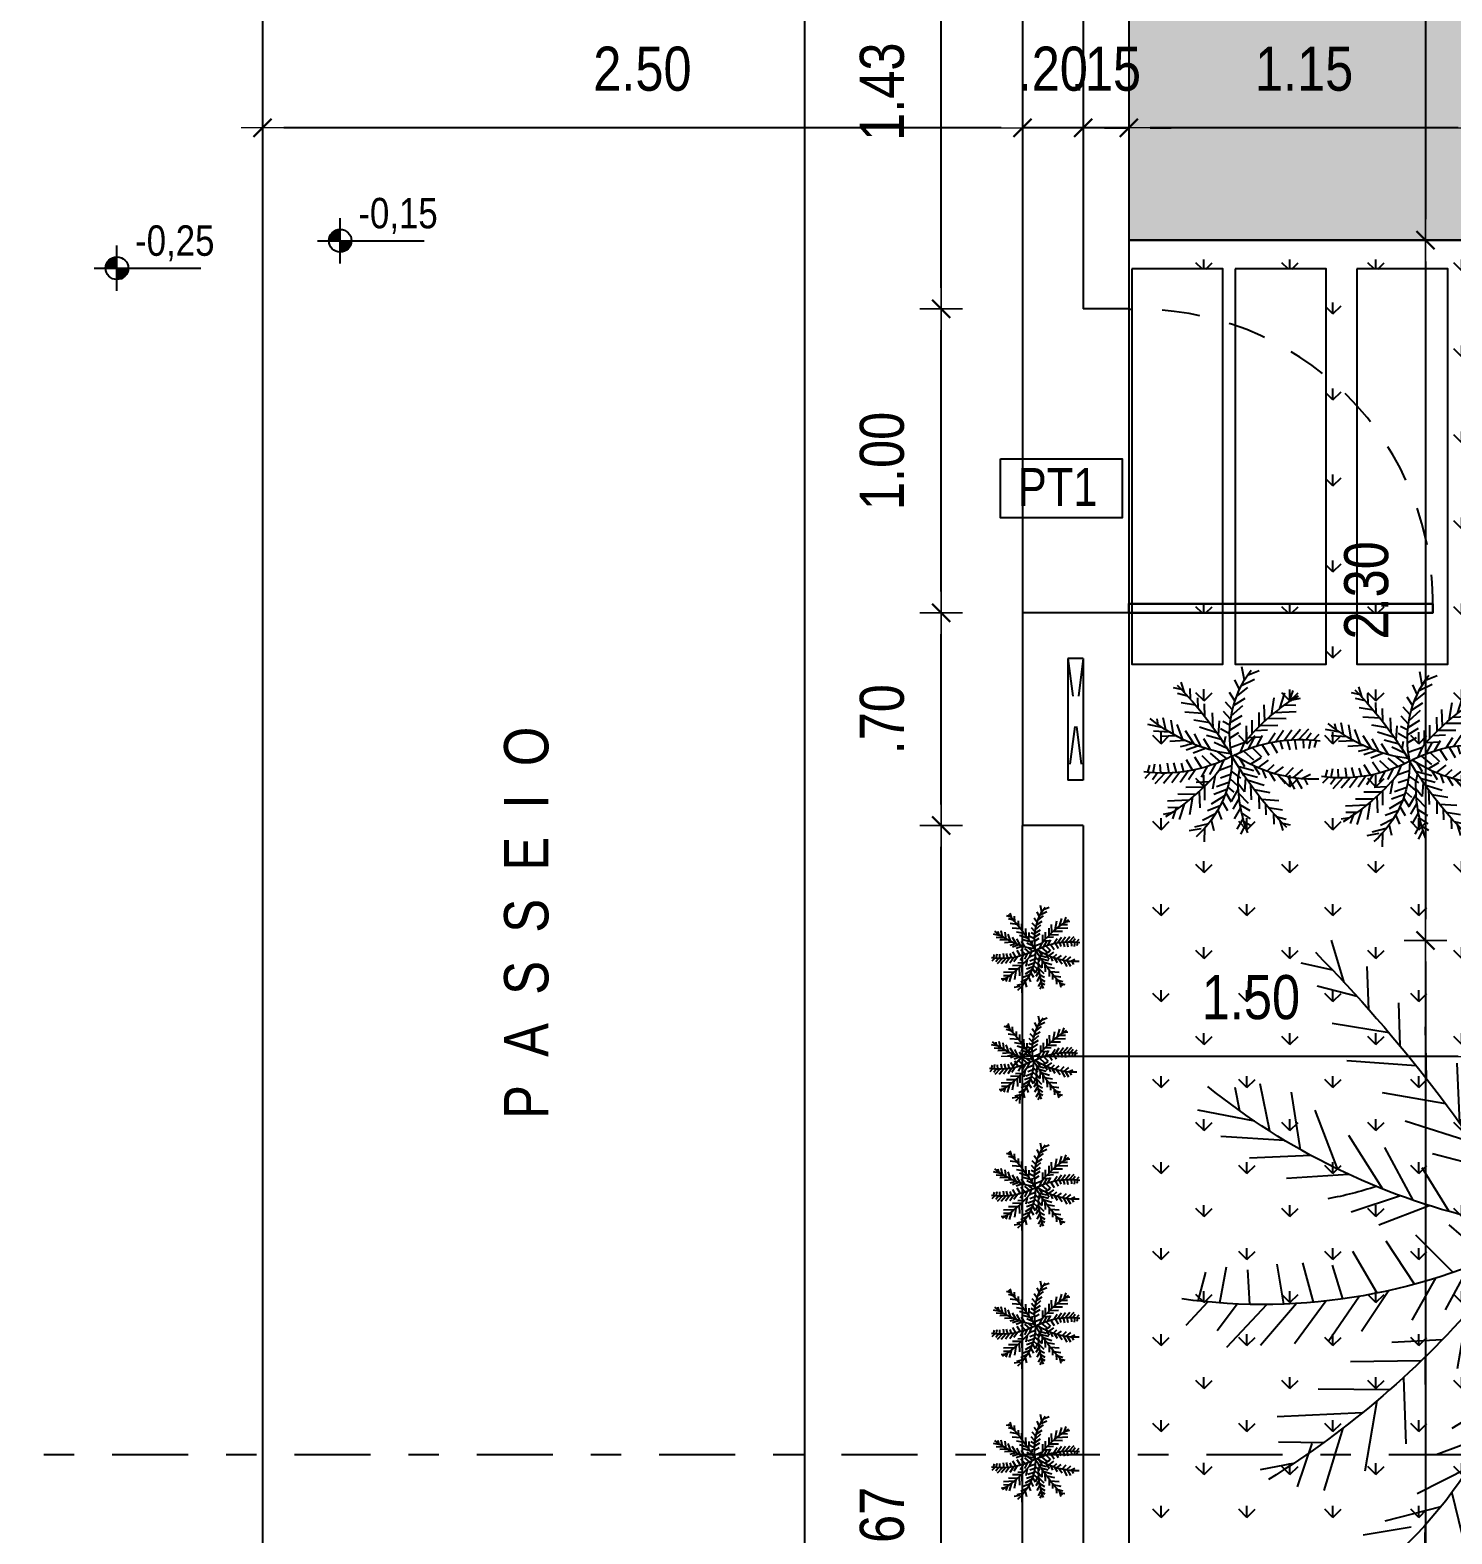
# Model space of a CAD drawing. Header units: millimetres. Extents: x 2718 to 3327, y 272 to 594.
# Drawn here: x 3056.765 to 3061.443, y 424.453 to 429.401 of the extents above; entities that cross this region are included whole.
import ezdxf
from ezdxf.enums import TextEntityAlignment as Align

# ---------------------------------------------------------------- set-up
doc = ezdxf.new("R2010")
doc.units = ezdxf.units.MM
doc.header["$MEASUREMENT"] = 0
doc.linetypes.add('DASHDOT2', pattern=[0.5, 0.25, -0.125, 0, -0.125])
doc.linetypes.add('HIDDEN2', pattern=[0.1875, 0.125, -0.0625])
doc.layers.get('0').update_dxf_attribs({"linetype": 'CONTINUOUS'})
doc.layers.get('DEFPOINTS').update_dxf_attribs({"linetype": 'CONTINUOUS'})
for name, color, linetype in [('COTA', 7, 'CONTINUOUS'), ('E-hatch', 8, 'CONTINUOUS'), ('E-txt-g', 3, 'CONTINUOUS'), ('LAYER1', 7, 'CONTINUOUS'), ('LAYER7', 4, 'CONTINUOUS'), ('VE', 118, 'CONTINUOUS'), ('VEGET', 76, 'CONTINUOUS')]:
    doc.layers.add(name, color=color, linetype=linetype)
for name, color, linetype, lineweight in [('E-Pen-C', 4, 'CONTINUOUS', 15), ('E-Pen-G', 3, 'CONTINUOUS', 30), ('E-Txt-W', 7, 'CONTINUOUS', 20)]:
    doc.layers.add(name, color=color, linetype=linetype, lineweight=lineweight)
doc.styles.add('F2', font='ARIALN.TTF')
doc.styles.add('REG60', font='romans.shx', dxfattribs={"width": 0.8, "height": 0.15})
doc.styles.add('REG80', font='romans.shx', dxfattribs={"width": 0.8, "height": 0.2})
doc.dimstyles.new('DIMENSION-1', dxfattribs={"dimtxt": 0.145, "dimasz": 0.07, "dimexe": 1, "dimexo": 0, "dimgap": 0.12, "dimtad": 1, "dimzin": 7, "dimdsep": 46, "dimtxsty": 'F2', "dimblk1": 'TRACO', "dimblk2": 'TRACO', "dimsah": 1, "dimcen": 1, "dimse1": 1, "dimse2": 1, "dimclrd": 4, "dimclre": 256, "dimclrt": 4, "dimadec": 8, "dimazin": 0, "dimtfac": 1, "dimtix": 1, "dimtmove": 2, "dimatfit": 3, "dimldrblk": 'TRACO', "dimfxl": 1, "dimtolj": 1, "dimtzin": 0, "dimarcsym": 0})

# ---------------------------------------------------------------- blocks, each defined once
blk = doc.blocks.new('TXT-AMB75')
at = {"layer": 'E-txt-g', "style": 'REG80', "width": 0.8, "flags": 8}
blk.add_attdef('TXT', text='', height=0.2, dxfattribs=at).set_placement((0.0055, 0.2964), align=Align.CENTER)
at = {"layer": 'E-Txt-W', "style": 'REG60', "width": 0.8, "flags": 8}
blk.add_attdef('TXT', text='', height=0.15, dxfattribs=at).set_placement((0.0055, 0.0271), align=Align.CENTER)
blk = doc.blocks.new('NV')
at = {"color": 4, "linetype": 'ByBlock', "ltscale": 0.5}
for p, q in [((-1.4143, -0.1421), (-1.4143, 0.1067)), ((-1.5387, -0.0177), (-0.9535, -0.0177))]:
    blk.add_line(p, q, dxfattribs=at)
at = {"color": 4, "ltscale": 2.5}
blk.add_circle((-1.4143, -0.0177), 0.0622, dxfattribs=at)
at = {"color": 4}
for points in [[(-1.4143, -0.0177), (-1.4583, 0.0263), (-1.4765, -0.0177), (-1.4717, 0.0061)], [(-1.4143, -0.0177), (-1.4143, 0.0445), (-1.4583, 0.0263), (-1.4381, 0.0398)], [(-1.4143, -0.0177), (-1.3521, -0.0177), (-1.3703, -0.0617), (-1.3568, -0.0415)], [(-1.4143, -0.0177), (-1.3703, -0.0617), (-1.4143, -0.0799), (-1.3905, -0.0752)]]:
    blk.add_solid(points, dxfattribs=at)
at = {"layer": 'E-Txt-W', "color": 4, "ltscale": 2.5, "style": 'F2'}
blk.add_attdef('COTAPISO', (-1.3058, 0.0735), '', height=0.15, dxfattribs=at)
blk = doc.blocks.new('TRACO')
at = {"layer": 'E-Pen-C'}
for p, q in [((0, 1), (0, -1)), ((-1, 0), (1, 0))]:
    blk.add_line(p, q, dxfattribs=at)
at = {"layer": 'E-Pen-G'}
blk.add_line((-0.424, -0.424), (0.424, 0.424), dxfattribs=at)
blk = doc.blocks.new('*D489')
at = {"layer": 'COTA', "color": 4, "linetype": 'Continuous', "lineweight": -2, "transparency": 16777216}
blk.add_line((3059.7627, 422.1789), (3059.7627, 426.713), dxfattribs=at)
at = {"layer": 'DEFPOINTS', "color": 0, "linetype": 'Continuous', "transparency": 16777216}
for p in [(3059.7627, 426.783), (3060.0299, 426.783, -0.8202), (3060.0299, 422.1089, -1.8296)]:
    blk.add_point(p, dxfattribs=at)
at = {"layer": 'COTA', "color": 4, "linetype": 'Continuous', "lineweight": -2, "transparency": 16777216, "xscale": 0.07, "yscale": 0.07, "zscale": 0.07}
for p, rotation in [((3059.7627, 426.783), 90), ((3059.7627, 422.1089), 270)]:
    blk.add_blockref('TRACO', p, dxfattribs=dict(at, rotation=rotation))
at = {"layer": 'COTA', "color": 4, "linetype": 'Continuous', "transparency": 16777216, "insert": (3059.5686, 424.4459), "char_height": 0.145, "attachment_point": 5, "rotation": 90, "style": 'F2'}
blk.add_mtext('\\A1;4.67', dxfattribs=at)
blk = doc.blocks.new('*D490')
at = {"layer": 'COTA', "color": 4, "linetype": 'Continuous', "lineweight": -2, "transparency": 16777216}
blk.add_line((3059.7627, 426.853), (3059.7627, 427.413), dxfattribs=at)
at = {"layer": 'DEFPOINTS', "color": 0, "linetype": 'Continuous', "transparency": 16777216}
for p in [(3059.7627, 427.483), (3060.0299, 427.483, -1.306), (3060.0299, 426.783, -0.8202)]:
    blk.add_point(p, dxfattribs=at)
at = {"layer": 'COTA', "color": 4, "linetype": 'Continuous', "lineweight": -2, "transparency": 16777216, "xscale": 0.07, "yscale": 0.07, "zscale": 0.07}
for p, rotation in [((3059.7627, 427.483), 90), ((3059.7627, 426.783), 270)]:
    blk.add_blockref('TRACO', p, dxfattribs=dict(at, rotation=rotation))
at = {"layer": 'COTA', "color": 4, "linetype": 'Continuous', "transparency": 16777216, "insert": (3059.5686, 427.133), "char_height": 0.145, "attachment_point": 5, "rotation": 90, "style": 'F2'}
blk.add_mtext('\\A1;.70', dxfattribs=at)
blk = doc.blocks.new('*D491')
at = {"layer": 'COTA', "color": 4, "linetype": 'Continuous', "lineweight": -2, "transparency": 16777216}
blk.add_line((3059.7627, 427.553), (3059.7627, 428.413), dxfattribs=at)
at = {"layer": 'DEFPOINTS', "color": 0, "linetype": 'Continuous', "transparency": 16777216}
for p in [(3059.7627, 428.483), (3060.2299, 428.483, -1.3439), (3060.0299, 427.483, -1.306)]:
    blk.add_point(p, dxfattribs=at)
at = {"layer": 'COTA', "color": 4, "linetype": 'Continuous', "lineweight": -2, "transparency": 16777216, "xscale": 0.07, "yscale": 0.07, "zscale": 0.07}
for p, rotation in [((3059.7627, 428.483), 90), ((3059.7627, 427.483), 270)]:
    blk.add_blockref('TRACO', p, dxfattribs=dict(at, rotation=rotation))
at = {"layer": 'COTA', "color": 4, "linetype": 'Continuous', "transparency": 16777216, "insert": (3059.5686, 427.983), "char_height": 0.145, "attachment_point": 5, "rotation": 90, "style": 'F2'}
blk.add_mtext('\\A1;1.00', dxfattribs=at)
blk = doc.blocks.new('*D492')
at = {"layer": 'COTA', "color": 4, "linetype": 'Continuous', "lineweight": -2, "transparency": 16777216}
blk.add_line((3059.7627, 428.553), (3059.7627, 429.843), dxfattribs=at)
at = {"layer": 'DEFPOINTS', "color": 0, "linetype": 'Continuous', "transparency": 16777216}
for p in [(3059.7627, 429.913), (3060.2299, 429.913, -1.3439), (3060.2299, 428.483, -1.3439)]:
    blk.add_point(p, dxfattribs=at)
at = {"layer": 'COTA', "color": 4, "linetype": 'Continuous', "lineweight": -2, "transparency": 16777216, "xscale": 0.07, "yscale": 0.07, "zscale": 0.07}
for p, rotation in [((3059.7627, 429.913), 90), ((3059.7627, 428.483), 270)]:
    blk.add_blockref('TRACO', p, dxfattribs=dict(at, rotation=rotation))
at = {"layer": 'COTA', "color": 4, "linetype": 'Continuous', "transparency": 16777216, "insert": (3059.5686, 429.198), "char_height": 0.145, "attachment_point": 5, "rotation": 90, "style": 'F2'}
blk.add_mtext('\\A1;1.43', dxfattribs=at)
blk = doc.blocks.new('*D499')
at = {"layer": 'COTA', "color": 4, "linetype": 'Continuous', "lineweight": -2, "transparency": 16777216}
blk.add_line((3059.3134, 442.8889), (3059.3134, 422.0289), dxfattribs=at)
at = {"layer": 'DEFPOINTS', "color": 0, "linetype": 'Continuous', "transparency": 16777216}
for p in [(3060.0299, 442.9589, -1.8296), (3059.3134, 421.9589), (3060.0299, 421.9589, -1.8296)]:
    blk.add_point(p, dxfattribs=at)
at = {"layer": 'COTA', "color": 4, "linetype": 'Continuous', "lineweight": -2, "transparency": 16777216, "xscale": 0.07, "yscale": 0.07, "zscale": 0.07}
for p, rotation in [((3059.3134, 442.9589), 90), ((3059.3134, 421.9589), 270)]:
    blk.add_blockref('TRACO', p, dxfattribs=dict(at, rotation=rotation))
at = {"layer": 'COTA', "color": 4, "linetype": 'Continuous', "transparency": 16777216, "insert": (3059.1194, 432.4589), "char_height": 0.145, "attachment_point": 5, "rotation": 90, "style": 'F2'}
blk.add_mtext('\\A1;21.00', dxfattribs=at)
blk = doc.blocks.new('*D513')
at = {"layer": 'COTA', "color": 4, "linetype": 'Continuous', "lineweight": -2, "transparency": 16777216}
blk.add_line((3061.4639, 426.0237), (3060.0999, 426.0237), dxfattribs=at)
at = {"layer": 'DEFPOINTS', "color": 0, "linetype": 'Continuous', "transparency": 16777216}
for p in [(3060.0299, 426.3768, -1.3515), (3061.5339, 426.4055), (3060.0299, 426.0237)]:
    blk.add_point(p, dxfattribs=at)
at = {"layer": 'COTA', "color": 4, "linetype": 'Continuous', "lineweight": -2, "transparency": 16777216, "xscale": 0.07, "yscale": 0.07, "zscale": 0.07, "rotation": 180}
blk.add_blockref('TRACO', (3060.0299, 426.0237), dxfattribs=at)
at = {"layer": 'COTA', "color": 4, "linetype": 'Continuous', "lineweight": -2, "transparency": 16777216, "xscale": 0.07, "yscale": 0.07, "zscale": 0.07}
blk.add_blockref('TRACO', (3061.5339, 426.0237), dxfattribs=at)
at = {"layer": 'COTA', "color": 4, "linetype": 'Continuous', "transparency": 16777216, "insert": (3060.7819, 426.2177), "char_height": 0.145, "attachment_point": 5, "style": 'F2'}
blk.add_mtext('\\A1;1.50', dxfattribs=at)
blk = doc.blocks.new('*D514')
at = {"layer": 'COTA', "color": 4, "linetype": 'Continuous', "lineweight": -2, "transparency": 16777216}
blk.add_line((3061.356, 434.3889), (3061.356, 428.7789), dxfattribs=at)
at = {"layer": 'DEFPOINTS', "color": 0, "linetype": 'Continuous', "transparency": 16777216}
for p in [(3061.5298, 434.4589, -1.8296), (3061.356, 428.7089), (3061.5339, 428.7089)]:
    blk.add_point(p, dxfattribs=at)
at = {"layer": 'COTA', "color": 4, "linetype": 'Continuous', "lineweight": -2, "transparency": 16777216, "xscale": 0.07, "yscale": 0.07, "zscale": 0.07}
for p, rotation in [((3061.356, 434.4589), 90), ((3061.356, 428.7089), 270)]:
    blk.add_blockref('TRACO', p, dxfattribs=dict(at, rotation=rotation))
at = {"layer": 'COTA', "color": 4, "linetype": 'Continuous', "transparency": 16777216, "insert": (3061.1623, 431.5839), "char_height": 0.145, "attachment_point": 5, "rotation": 90, "style": 'F2'}
blk.add_mtext('\\A1;5.75', dxfattribs=at)
blk = doc.blocks.new('*D515')
at = {"layer": 'COTA', "color": 4, "linetype": 'Continuous', "lineweight": -2, "transparency": 16777216}
blk.add_line((3061.356, 428.6389), (3061.356, 426.4755), dxfattribs=at)
at = {"layer": 'DEFPOINTS', "color": 0, "linetype": 'Continuous', "transparency": 16777216}
for p in [(3061.5339, 428.7089), (3061.356, 426.4055), (3061.5339, 426.4055)]:
    blk.add_point(p, dxfattribs=at)
at = {"layer": 'COTA', "color": 4, "linetype": 'Continuous', "lineweight": -2, "transparency": 16777216, "xscale": 0.07, "yscale": 0.07, "zscale": 0.07}
for p, rotation in [((3061.356, 428.7089), 90), ((3061.356, 426.4055), 270)]:
    blk.add_blockref('TRACO', p, dxfattribs=dict(at, rotation=rotation))
at = {"layer": 'COTA', "color": 4, "linetype": 'Continuous', "transparency": 16777216, "insert": (3061.162, 427.5572), "char_height": 0.145, "attachment_point": 5, "rotation": 90, "style": 'F2'}
blk.add_mtext('\\A1;2.30', dxfattribs=at)
blk = doc.blocks.new('*D516')
at = {"layer": 'COTA', "color": 4, "linetype": 'Continuous', "lineweight": -2, "transparency": 16777216}
blk.add_line((3061.356, 426.3355), (3061.356, 422.0289), dxfattribs=at)
at = {"layer": 'DEFPOINTS', "color": 0, "linetype": 'Continuous', "transparency": 16777216}
for p in [(3061.5339, 426.4055), (3061.356, 421.9589), (3061.5339, 421.9589, -1.8296)]:
    blk.add_point(p, dxfattribs=at)
at = {"layer": 'COTA', "color": 4, "linetype": 'Continuous', "lineweight": -2, "transparency": 16777216, "xscale": 0.07, "yscale": 0.07, "zscale": 0.07}
for p, rotation in [((3061.356, 426.4055), 90), ((3061.356, 421.9589), 270)]:
    blk.add_blockref('TRACO', p, dxfattribs=dict(at, rotation=rotation))
at = {"layer": 'COTA', "color": 4, "linetype": 'Continuous', "transparency": 16777216, "insert": (3061.1623, 424.1822), "char_height": 0.145, "attachment_point": 5, "rotation": 90, "style": 'F2'}
blk.add_mtext('\\A1;4.45', dxfattribs=at)
blk = doc.blocks.new('FLOR2')
at = {"layer": 'VE', "color": 8}
for p, q in [((-80.3, 253.3), (-101.6, 282.1)), ((-82.6, 266.8), (-71.8, 290.5)), ((53.2, 243.8), (73.7, 286)), ((-77.5, 238.1), (-64.7, 269)), ((53.7, 258.4), (40.8, 273)), ((52.3, 229.2), (26.3, 258.5)), ((51.1, 215.2), (79.6, 258.5)), ((-74.7, 224.4), (-101.7, 246.3)), ((-69.4, 199.7), (-47.7, 241.3)), ((49.4, 200.4), (16.6, 234.2)), ((48.1, 190.9), (79.6, 229.4)), ((-66.3, 186.3), (-93.5, 208.1)), ((-61.3, 166.2), (-30.7, 213.6)), ((43.9, 166.6), (16.6, 210)), ((42.1, 157.4), (74.8, 195.4)), ((197.1, 193.1), (174.8, 202.3)), ((187.8, 178.2), (161.1, 191.4)), ((193, 186.4), (218.9, 189.4)), ((-57.8, 153.1), (-91, 179.1)), ((-50.9, 128.4), (-27.3, 174.9)), ((34.9, 127.8), (16.6, 176)), ((174.2, 158.1), (152.7, 176.1)), ((157.5, 136.3), (134.7, 159.9)), ((179.9, 166.3), (207.2, 166.2)), ((-228.8, 121.8), (-258.8, 154)), ((-195.2, 116.4), (-211.3, 146.7)), ((-39.3, 91.1), (-19.9, 146.4)), ((27.5, 102.9), (6.9, 146.9)), ((166, 147.1), (213.3, 152.2)), ((-157.4, 106.1), (-168.5, 136.9)), ((-45.4, 110.2), (-82.7, 140.9)), ((30.7, 113.1), (65.1, 137.2)), ((141.8, 117.9), (121.5, 144.1)), ((-248.3, 123.4), (-282.9, 101.8)), ((-128.8, 95.1), (-135.3, 128.2)), ((125.4, 100.5), (108.7, 123.5)), ((150.9, 128.4), (195.6, 131.1)), ((-209.5, 119.1), (-251.1, 97.5)), ((-171.1, 110.4), (-216.8, 98.5)), ((-101.1, 81.5), (-107.5, 115.3)), ((-30.9, 66.6), (-12.1, 113)), ((17.2, 73.9), (2, 112.9)), ((23.1, 89.8), (60.2, 112.9)), ((105, 81.1), (89.8, 117)), ((134.9, 110.4), (178, 110.1)), ((-143, 100.9), (-184.2, 85)), ((-84.2, 71.5), (-80.2, 97.5)), ((-36.3, 82.2), (-75, 107.5)), ((81.1, 61.1), (66.9, 100.4)), ((-110.7, 86.6), (-160.6, 77.4)), ((-61, 55.7), (-56.7, 89.9)), ((115.6, 91), (160.4, 89.1)), ((189.8, 32.5), (233.7, 85.8)), ((-91.7, 76.1), (-133.4, 59.7)), ((-18.6, 33.4), (-9.2, 79.1)), ((54.7, 41.9), (48.8, 84.2)), ((97.7, 74.8), (137.5, 72.5)), ((-71.4, 63.1), (-110.4, 47.3)), ((-25, 50.2), (-47.6, 61.3)), ((28.8, 25.6), (25.9, 67.6)), ((127.7, 19.7), (162.5, 64.9)), ((161.6, 26), (195.9, 72.7)), ((228.3, 43.3), (249.4, 72.6)), ((256.3, 52.6), (276.4, 71.1)), ((-11.4, 15.4), (7.9, 51.4)), ((7.7, 13.9), (7.9, 51.4)), ((67, 50.6), (105.8, 45.4)), ((234.1, 50.4), (269.5, 38.8)), ((-50.4, 47.4), (-82.6, 34.3)), ((103.6, 16.2), (129.9, 47.5)), ((209.1, 37.6), (258.9, 19.8)), ((-104.1, -2.9), (-140.4, 24.4)), ((-79, 0.2), (-115.2, 27.6)), ((-27.9, 27.5), (-69, 0.4)), ((43.6, 34.6), (82.9, 28.8)), ((175.1, 28.9), (226.4, 2.4)), ((-162.2, -10.6), (-203.9, 23.1)), ((-138.3, -6.5), (-174.5, 20.9)), ((19.5, 20.2), (55.1, 11.7)), ((74.5, 13.1), (115.2, -7.4)), ((122.9, 19), (159.1, -8.4)), ((146.8, 23), (188.6, -10.7)), ((-190.4, -16.5), (-241.7, 10.1)), ((-34.8, -7.8), (-70.5, 0.7)), ((17.8, -11.5), (53.6, 12.1)), ((-224.4, -25.1), (-274.3, -7.4)), ((-143.1, -7.2), (-177.8, -52.5)), ((-119, -3.8), (-145.3, -35)), ((-90.2, -2.9), (-116.5, -34.1)), ((42.4, -25.6), (71.3, -6.3)), ((-260.6, -36.3), (-297.5, -24.2)), ((-205.1, -20), (-249, -73.3)), ((-176.9, -13.5), (-211.2, -60.3)), ((-59, -22.2), (-98.2, -16.3)), ((-43.8, -14.7), (-40.9, -56.7)), ((-17.4, -15.4), (-5.3, -45.9)), ((32.9, -20.5), (32.1, -58.5)), ((66.1, -36.8), (101.2, -13.5)), ((88.6, -45.5), (126.2, -21)), ((-243.7, -30.8), (-264.8, -60.1)), ((-82.4, -38.1), (-121.1, -32.9)), ((-70, -29.4), (-64.1, -71.7)), ((5.3, -32.4), (-13.4, -78.7)), ((54.4, -31.5), (57.1, -66)), ((109.3, -51.9), (156.4, -33)), ((143.9, -59.5), (181, -35.7)), ((212.6, -64.1), (249.1, -34.6)), ((240.1, -54.5), (268.6, -27.6)), ((-271.7, -40.1), (-291.8, -58.6)), ((-96.4, -48.6), (-82.2, -87.9)), ((9.6, -37.7), (32.3, -48.8)), ((80.3, -42.5), (81.7, -68.7)), ((173.3, -63.2), (215.7, -42.4)), ((-113, -62.3), (-152.8, -60)), ((-23.5, -56.8), (-61.5, -71.9)), ((15.6, -54.2), (-3.2, -100.5)), ((98.9, -48.8), (111.9, -80.7)), ((128.7, -56.7), (141.8, -87.8)), ((-120.3, -68.7), (-105.1, -104.5)), ((-25.5, -69.9), (-13.5, -100.4)), ((21, -69.7), (59.6, -95)), ((50.8, -62.6), (58.9, -94.5)), ((159, -61.7), (176, -89.7)), ((198, -64.3), (219.9, -90.7)), ((232.1, -62.8), (267.9, -88.5)), ((-131, -78.5), (-175.7, -76.6)), ((-28.9, -84.6), (-68.3, -95.7)), ((23.9, -78.7), (4.6, -133.9)), ((64.2, -73.5), (111.4, -79.4)), ((74.6, -82.5), (81.9, -127.1)), ((-140.7, -88), (-124, -111.1)), ((87.1, -94.1), (128.1, -98.7)), ((-150.3, -97.9), (-193.3, -97.6)), ((-157.1, -105.4), (-136.8, -131.7)), ((-31.5, -100), (-16.7, -124.3)), ((30, -97.7), (67.4, -128.4)), ((101.9, -109), (98.1, -145.2)), ((-166.3, -115.9), (-211, -118.7)), ((-37.2, -114.1), (-68.5, -119.5)), ((35.5, -115.9), (12, -162.5)), ((108.6, -116.2), (149.5, -121.2)), ((-172.9, -123.8), (-150, -147.4)), ((-39.9, -122.1), (-27.9, -152.6)), ((120.9, -130.2), (119.1, -162.8)), ((-181.4, -134.6), (-228.6, -139.7)), ((-189.5, -145.7), (-168.1, -163.6)), ((-45.5, -137.8), (-81, -147.5)), ((42.5, -140.6), (75.6, -166.6)), ((131.2, -142.8), (171.4, -148.5)), ((-195.2, -153.8), (-222.5, -153.8)), ((-50.1, -149.5), (-40.8, -185.5)), ((45.9, -153.7), (15.3, -201.1)), ((137.7, -151.4), (134.9, -176.1)), ((-203.2, -165.8), (-176.5, -178.9)), ((145.5, -162.1), (177.9, -167.4)), ((-208.4, -174), (-234.3, -177)), ((-212.4, -180.7), (-190.1, -189.9)), ((-59.4, -170.6), (-98.3, -175.1)), ((-63.4, -178.9), (-44, -219.3)), ((50.9, -173.8), (78.2, -195.6)), ((-71.3, -194.2), (-110.7, -203.1)), ((54.1, -187.2), (32.4, -228.8)), ((-75.6, -202), (-60.4, -237.2)), ((-84.5, -217), (-113.5, -232.1)), ((59.4, -211.9), (86.4, -233.9)), ((-90.3, -226.2), (-80.6, -245)), ((62.1, -225.6), (49.4, -256.6)), ((64.9, -240.8), (86.2, -269.6)), ((67.3, -254.3), (56.5, -278))]:
    blk.add_line(p, q, dxfattribs=at)
for centre, radius, start, end in [((1087.9, 462.4), 1186.7, 188.516, 202.6061), ((-486.5, 269.5), 540.3, 336.1944, 2.2987), ((-211.8, 435.3), 475.2, 295.4351, 330.987), ((-111.8, 349.6), 262, 304.4561, 313.2891), ((-266.2, -219.1), 342.9, 41.079, 90.2435), ((11.4, 742.8), 732.4, 273.4205, 291.3892), ((-26.8, -730.3), 732.4, 93.4205, 111.3892), ((196.4, -422.9), 475.2, 115.4351, 150.987), ((-481.7, 27.7), 466.5, 321.3423, 356.988), ((200.6, 278.7), 342.9, 232.5988, 281.7634), ((-1103.2, -449.9), 1186.7, 8.516, 22.6061), ((-241, -435.3), 473.3, 32.1218, 54.7349)]:
    blk.add_arc(centre, radius, start, end, dxfattribs=at)
blk = doc.blocks.new('*D577')
at = {"layer": 'COTA', "color": 4, "linetype": 'Continuous', "lineweight": -2, "transparency": 16777216}
blk.add_line((3061.4637, 429.0786), (3060.4499, 429.0786), dxfattribs=at)
at = {"layer": 'DEFPOINTS', "color": 0, "linetype": 'Continuous', "transparency": 16777216}
for p in [(3060.3799, 429.0786), (3061.5337, 429.0082), (3060.3799, 428.9759)]:
    blk.add_point(p, dxfattribs=at)
at = {"layer": 'COTA', "color": 4, "linetype": 'Continuous', "lineweight": -2, "transparency": 16777216, "xscale": 0.07, "yscale": 0.07, "zscale": 0.07, "rotation": 180}
blk.add_blockref('TRACO', (3060.3799, 429.0786), dxfattribs=at)
at = {"layer": 'COTA', "color": 4, "linetype": 'Continuous', "lineweight": -2, "transparency": 16777216, "xscale": 0.07, "yscale": 0.07, "zscale": 0.07}
blk.add_blockref('TRACO', (3061.5337, 429.0786), dxfattribs=at)
at = {"layer": 'COTA', "color": 4, "linetype": 'Continuous', "transparency": 16777216, "insert": (3060.9568, 429.2726), "char_height": 0.145, "attachment_point": 5, "style": 'F2'}
blk.add_mtext('\\A1;1.15', dxfattribs=at)
blk = doc.blocks.new('*D578')
at = {"layer": 'COTA', "color": 4, "linetype": 'Continuous', "lineweight": -2, "transparency": 16777216}
for p, q in [((3060.1599, 429.0786), (3060.0899, 429.0786)), ((3060.3799, 429.0786), (3060.2299, 429.0786)), ((3060.4499, 429.0786), (3060.5199, 429.0786))]:
    blk.add_line(p, q, dxfattribs=at)
at = {"layer": 'DEFPOINTS', "color": 0, "linetype": 'Continuous', "transparency": 16777216}
for p in [(3060.2299, 429.0786), (3060.3799, 428.9759), (3060.2299, 428.9302)]:
    blk.add_point(p, dxfattribs=at)
at = {"layer": 'COTA', "color": 4, "linetype": 'Continuous', "lineweight": -2, "transparency": 16777216, "xscale": 0.07, "yscale": 0.07, "zscale": 0.07}
blk.add_blockref('TRACO', (3060.2299, 429.0786), dxfattribs=at)
at = {"layer": 'COTA', "color": 4, "linetype": 'Continuous', "lineweight": -2, "transparency": 16777216, "xscale": 0.07, "yscale": 0.07, "zscale": 0.07, "rotation": 180}
blk.add_blockref('TRACO', (3060.3799, 429.0786), dxfattribs=at)
at = {"layer": 'COTA', "color": 4, "linetype": 'Continuous', "transparency": 16777216, "insert": (3060.3049, 429.2726), "char_height": 0.145, "attachment_point": 5, "style": 'F2'}
blk.add_mtext('\\A1;.15', dxfattribs=at)
blk = doc.blocks.new('*D579')
at = {"layer": 'COTA', "color": 4, "linetype": 'Continuous', "lineweight": -2, "transparency": 16777216}
for p, q in [((3059.9599, 429.0786), (3059.8899, 429.0786)), ((3060.2299, 429.0786), (3060.0299, 429.0786)), ((3060.2999, 429.0786), (3060.3699, 429.0786))]:
    blk.add_line(p, q, dxfattribs=at)
at = {"layer": 'DEFPOINTS', "color": 0, "linetype": 'Continuous', "transparency": 16777216}
for p in [(3060.0299, 429.0786), (3060.0299, 428.9017, 0.4229), (3060.2299, 428.9302)]:
    blk.add_point(p, dxfattribs=at)
at = {"layer": 'COTA', "color": 4, "linetype": 'Continuous', "lineweight": -2, "transparency": 16777216, "xscale": 0.07, "yscale": 0.07, "zscale": 0.07}
blk.add_blockref('TRACO', (3060.0299, 429.0786), dxfattribs=at)
at = {"layer": 'COTA', "color": 4, "linetype": 'Continuous', "lineweight": -2, "transparency": 16777216, "xscale": 0.07, "yscale": 0.07, "zscale": 0.07, "rotation": 180}
blk.add_blockref('TRACO', (3060.2299, 429.0786), dxfattribs=at)
at = {"layer": 'COTA', "color": 4, "linetype": 'Continuous', "transparency": 16777216, "insert": (3060.1299, 429.2726), "char_height": 0.145, "attachment_point": 5, "style": 'F2'}
blk.add_mtext('\\A1;.20', dxfattribs=at)
blk = doc.blocks.new('*D580')
at = {"layer": 'COTA', "color": 4, "linetype": 'Continuous', "lineweight": -2, "transparency": 16777216}
blk.add_line((3059.9599, 429.0786), (3057.5999, 429.0786), dxfattribs=at)
at = {"layer": 'DEFPOINTS', "color": 0, "linetype": 'Continuous', "transparency": 16777216}
for p in [(3057.5299, 429.0786), (3057.5299, 428.9855), (3060.0299, 428.9017, 0.4229)]:
    blk.add_point(p, dxfattribs=at)
at = {"layer": 'COTA', "color": 4, "linetype": 'Continuous', "lineweight": -2, "transparency": 16777216, "xscale": 0.07, "yscale": 0.07, "zscale": 0.07, "rotation": 180}
blk.add_blockref('TRACO', (3057.5299, 429.0786), dxfattribs=at)
at = {"layer": 'COTA', "color": 4, "linetype": 'Continuous', "lineweight": -2, "transparency": 16777216, "xscale": 0.07, "yscale": 0.07, "zscale": 0.07}
blk.add_blockref('TRACO', (3060.0299, 429.0786), dxfattribs=at)
at = {"layer": 'COTA', "color": 4, "linetype": 'Continuous', "transparency": 16777216, "insert": (3058.7799, 429.2726), "char_height": 0.145, "attachment_point": 5, "style": 'F2'}
blk.add_mtext('\\A1;2.50', dxfattribs=at)

msp = doc.modelspace()

# ---------------------------------------------------------------- hatches: boundary and pattern name
at = {"layer": 'COTA', "linetype": 'Continuous'}
h = msp.add_hatch(dxfattribs=at)
h.set_pattern_fill('PATIO3', color=8, scale=0.6, style=0, pattern_type=2)
h.set_pattern_definition([(243.4349, (1504.40528, 395.1255), (0.600000786, 0.599999495), [0.201246, -1.1403948]), (153.4349, (1504.52528, 395.0655), (0.599999495, -0.600000786), [0.1341642, -1.2074766]), (153.4349, (1504.67528, 395.0655), (0.599999495, -0.600000786), [0.1341642, -1.2074766]), (243.4349, (1504.55528, 395.1255), (0.600000786, 0.599999495), [0.0670818, -1.274559]), (153.4349, (1504.82528, 395.0655), (0.599999495, -0.600000786), [0.1341642, -1.2074766]), (243.4349, (1504.70528, 395.1255), (0.600000786, 0.599999495), [0.1341642, -1.2074766]), (158.1986, (1504.88528, 395.1135), (-1.800000164, 0.599999946), [0.0323112, -3.1987878]), (243.4349, (1504.85528, 395.1255), (0.600000786, 0.599999495), [0.0670818, -1.274559]), (154.9831, (1504.885276, 394.963495), (-7.7999997481, 3.60000110015), [0.0993174, -9.8324496]), (63.4349, (1504.70528, 394.8255), (-0.600000786, -0.599999495), [0.201246, -1.1403948]), (153.4349, (1504.76528, 394.9455), (0.599999495, -0.600000786), [0.1341642, -1.2074766]), (63.4349, (1504.55528, 394.8255), (-0.600000786, -0.599999495), [0.0670818, -1.274559]), (153.4349, (1504.61528, 394.9455), (0.599999495, -0.600000786), [0.1341642, -1.2074766]), (153.4349, (1504.46528, 394.9455), (0.599999495, -0.600000786), [0.1341642, -1.2074766]), (63.4349, (1504.40528, 394.8255), (-0.600000786, -0.599999495), [0.201246, -1.1403948]), (63.4349, (1504.79528, 394.7055), (-0.600000786, -0.599999495), [0.201246, -1.1403948]), (153.4349, (1504.85528, 394.8255), (0.599999495, -0.600000786), [0.1341642, -1.2074766]), (153.4349, (1504.70528, 394.8255), (0.599999495, -0.600000786), [0.1341642, -1.2074766]), (63.4349, (1504.49528, 394.7055), (-0.600000786, -0.599999495), [0.1341642, -1.2074766]), (153.4349, (1504.55528, 394.8255), (0.599999495, -0.600000786), [0.1341642, -1.2074766]), (153.4349, (1504.40528, 394.8255), (0.599999495, -0.600000786), [0.1341642, -1.2074766]), (63.4349, (1504.28528, 394.5855), (-0.600000786, -0.599999495), [0.201246, -1.1403948]), (153.4349, (1504.88528, 394.7355), (0.599999495, -0.600000786), [0.0670818, -1.274559]), (153.4349, (1504.79528, 394.7055), (0.599999495, -0.600000786), [0.1341642, -1.2074766]), (153.4349, (1504.64528, 394.7055), (0.599999495, -0.600000786), [0.1341642, -1.2074766]), (153.4349, (1504.49528, 394.7055), (0.599999495, -0.600000786), [0.1341642, -1.2074766]), (153.4349, (1504.34528, 394.7055), (0.599999495, -0.600000786), [0.0670818, -1.274559]), (153.4349, (1504.88528, 394.5855), (0.599999495, -0.600000786), [0.1341642, -1.2074766]), (63.4349, (1504.70528, 394.5255), (-0.600000786, -0.599999495), [0.1341642, -1.2074766]), (153.4349, (1504.73528, 394.5855), (0.599999495, -0.600000786), [0.1341642, -1.2074766]), (243.4349, (1504.46528, 394.6455), (0.600000786, 0.599999495), [0.1341642, -1.2074766]), (153.4349, (1504.58528, 394.5855), (0.599999495, -0.600000786), [0.1341642, -1.2074766]), (153.4349, (1504.43528, 394.5855), (0.599999495, -0.600000786), [0.1341642, -1.2074766]), (154.9831, (1504.375276, 395.065495), (-7.7999997481, 3.60000110015), [0.0993174, -9.8324496]), (158.1986, (1504.31528, 394.9455), (-1.800000164, 0.599999946), [0.0323112, -3.1987878]), (243.4349, (1504.67528, 394.7655), (0.600000786, 0.599999495), [0.201246, -1.1403948]), (63.4349, (1504.61528, 394.9455), (-0.600000786, -0.599999495), [0.0670818, -1.274559])])
h.paths.add_polyline_path([(3060.3799, 428.7089), (3061.5339, 428.7078), (3061.5299, 428.7089), (3061.5298, 434.4582), (3075.7299, 434.4582), (3075.7299, 435.6089), (3075.7299, 439.3089), (3072.0942, 439.3089), (3072.0576, 438.9089), (3071.9542, 438.5457), (3071.7507, 438.2372), (3071.4173, 437.9047), (3071.0602, 437.6986), (3070.6879, 437.5886), (3070.4601, 437.5666), (3060.3799, 437.5666)])
h.paths.add_polyline_path([(3069.444, 435.4723), (3069.9233, 435.1964), (3072.3012, 435.2501), (3073.5022, 435.278), (3073.8584, 435.3811), (3073.9805, 436.0698), (3073.9689, 436.5428), (3073.8659, 436.8669), (3073.7508, 437.0402), (3072.9635, 437.1232), (3070.6913, 437.1523), (3070.0311, 437.1169), (3069.4121, 436.9755), (3069.368, 436.6376), (3069.3687, 435.6459), (3069.4167, 435.4781)], flags=16)
h.paths.add_polyline_path([(3067.0837, 435.7925), (3067.0837, 435.8298), (3067.0694, 435.827), (3067.0573, 435.8189)], flags=24)
h.paths.add_polyline_path([(3067.0837, 435.7925), (3067.0573, 435.8189), (3067.0492, 435.8068), (3067.0464, 435.7925)], flags=24)
h.paths.add_polyline_path([(3067.0837, 435.7925), (3067.121, 435.7925), (3067.1182, 435.7782), (3067.1101, 435.7661)], flags=24)
h.paths.add_polyline_path([(3067.0837, 435.7925), (3067.1101, 435.7661), (3067.098, 435.758), (3067.0837, 435.7551)], flags=24)
edge = h.paths.add_edge_path(flags=16)
edge.add_line((3067.0837, 435.7178), (3067.0837, 435.8671))
edge = h.paths.add_edge_path(flags=16)
edge.add_arc((3067.0837, 435.7925), 0.0373, 0, 360)
edge = h.paths.add_edge_path(flags=16)
edge.add_line((3067.0091, 435.7925), (3067.3602, 435.7925))
h.paths.add_polyline_path([(3067.1134, 435.7836), (3067.4346, 435.7836), (3067.4346, 435.9639), (3067.1134, 435.9639)], flags=24)
h.paths.add_polyline_path([(3066.7386, 436.1666), (3067.8076, 436.1666), (3067.8076, 436.3929), (3066.7386, 436.3929)], flags=24)
h.paths.add_polyline_path([(3066.932, 435.956), (3067.6141, 435.956), (3067.6141, 436.1531), (3066.932, 436.1531)], flags=24)
h.paths.add_polyline_path([(3061.403, 435.4723), (3061.8823, 435.1964), (3064.2602, 435.2501), (3065.4612, 435.278), (3065.8174, 435.3811), (3065.9395, 436.0699), (3065.9278, 436.5429), (3065.8248, 436.8669), (3065.7098, 437.0402), (3064.9225, 437.1233), (3062.6503, 437.1524), (3061.99, 437.1169), (3061.371, 436.9756), (3061.3269, 436.6377), (3061.3276, 435.6459), (3061.3757, 435.4781)], flags=16)
h.paths.add_polyline_path([(3060.612, 435.953), (3061.0123, 435.953), (3061.0123, 435.7583), (3060.612, 435.7583)], flags=16)
h.paths.add_polyline_path([(3060.415, 433.9372), (3060.415, 436.9372), (3060.385, 436.9372), (3060.385, 433.9372)], flags=16)
h.paths.add_polyline_path([(3060.415, 429.4335), (3060.415, 432.9372), (3060.385, 432.9372), (3060.385, 429.4335)], flags=16)
h.paths.add_polyline_path([(3060.612, 431.7891), (3061.0123, 431.7891), (3061.0123, 431.5945), (3060.612, 431.5945)], flags=16)
h.paths.add_polyline_path([(3066.8309, 435.3574), (3067.91, 435.3574), (3067.91, 435.5618), (3066.8309, 435.5618)], flags=24)
h.paths.add_polyline_path([(3066.7066, 435.5252), (3068.1598, 435.5252), (3068.1598, 435.6884), (3066.7066, 435.6884)], flags=24)
h.paths.add_polyline_path([(3067.9844, 434.816), (3068.3803, 434.816), (3068.3803, 435.1178), (3067.9844, 435.1178)], flags=24)
h.paths.add_polyline_path([(3068.6472, 435.8172), (3068.6472, 436.213), (3068.3453, 436.213), (3068.3453, 435.8172)], flags=24)
h.paths.add_polyline_path([(3064.5827, 434.816), (3064.9786, 434.816), (3064.9786, 435.1178), (3064.5827, 435.1178)], flags=24)
h.paths.add_polyline_path([(3066.4746, 434.816), (3066.7781, 434.816), (3066.7781, 435.1178), (3066.4746, 435.1178)], flags=24)
h.paths.add_polyline_path([(3069.5759, 434.816), (3069.8794, 434.816), (3069.8794, 435.1178), (3069.5759, 435.1178)], flags=24)
h.paths.add_polyline_path([(3071.0589, 434.816), (3071.4547, 434.816), (3071.4547, 435.1178), (3071.0589, 435.1178)], flags=24)
h.paths.add_polyline_path([(3072.6249, 434.816), (3072.9283, 434.816), (3072.9283, 435.1178), (3072.6249, 435.1178)], flags=24)
h.paths.add_polyline_path([(3074.1082, 434.816), (3074.5041, 434.816), (3074.5041, 435.1178), (3074.1082, 435.1178)], flags=24)
h.paths.add_polyline_path([(3075.1517, 434.8306), (3075.1517, 435.2264), (3074.8498, 435.2264), (3074.8498, 434.8306)], flags=24)
h.paths.add_polyline_path([(3060.5771, 434.816), (3060.973, 434.816), (3060.973, 435.1178), (3060.5771, 435.1178)], flags=24)
h.paths.add_polyline_path([(3061.8271, 434.816), (3062.2229, 434.816), (3062.2229, 435.1178), (3061.8271, 435.1178)], flags=24)
h.paths.add_polyline_path([(3062.6245, 434.816), (3062.928, 434.816), (3062.928, 435.1178), (3062.6245, 435.1178)], flags=24)
h.paths.add_polyline_path([(3075.4046, 438.5923), (3075.7868, 438.5923), (3075.7868, 438.8837), (3075.4046, 438.8837)], flags=9)
h.paths.add_polyline_path([(3074.2776, 438.5923), (3074.5705, 438.5923), (3074.5705, 438.8837), (3074.2776, 438.8837)], flags=24)
h.paths.add_polyline_path([(3073.1398, 438.5923), (3073.5219, 438.5923), (3073.5219, 438.8837), (3073.1398, 438.8837)], flags=24)
h.paths.add_polyline_path([(3072.0942, 438.5923), (3072.3872, 438.5923), (3072.3872, 438.8837), (3072.0942, 438.8837)], flags=24)
h.paths.add_polyline_path([(3074.4748, 438.8938), (3076.2538, 438.8938), (3076.2538, 439.166), (3074.4748, 439.166)], flags=9)
h.paths.add_polyline_path([(3061.3124, 431.3861), (3061.3124, 431.782), (3061.0106, 431.782), (3061.0106, 431.3861)], flags=24)
at = {"layer": 'E-hatch'}
h = msp.add_hatch(dxfattribs=at)
h.set_pattern_fill('GRASS', color=8, scale=0.2, style=0)
h.set_pattern_definition([(90, (1504.28528, 394.5255), (-0.141421356, 0.141421356), [0.0375, -0.245342713]), (45, (1504.28528, 394.5255), (-0.141421356, 0.141421356), [0.0375, -0.1625]), (135, (1504.28528, 394.5255), (-0.141421356, -0.141421356), [0.0375, -0.1625])])
h.paths.add_polyline_path([(3060.3799, 428.7089), (3063.03, 428.7089), (3063.0298, 426.4055), (3063.8832, 426.4055), (3063.8832, 422.1089), (3060.3799, 422.1089)])
h.paths.add_polyline_path([(3060.3898, 428.6145), (3060.3898, 427.3145), (3060.6898, 427.3145), (3060.6898, 428.6145)], flags=16)
h.paths.add_polyline_path([(3060.3799, 427.483), (3061.3799, 427.483), (3061.3799, 427.513), (3060.3799, 427.513)], flags=17)
h.paths.add_polyline_path([(3060.7299, 428.6145), (3060.7299, 427.3145), (3061.0299, 427.3145), (3061.0299, 428.6145)], flags=16)
h.paths.add_polyline_path([(3061.1299, 428.6145), (3061.1299, 427.3145), (3061.4299, 427.3145), (3061.4299, 428.6145)], flags=16)
h.paths.add_polyline_path([(3061.5299, 428.6145), (3061.5299, 427.3145), (3061.8299, 427.3145), (3061.8299, 428.6145)], flags=16)
h.paths.add_polyline_path([(3062.3299, 428.6145), (3062.3299, 427.3145), (3062.6299, 427.3145), (3062.6299, 428.6145)], flags=16)
h.paths.add_polyline_path([(3061.9299, 428.6145), (3061.9299, 427.3145), (3062.2299, 427.3145), (3062.2299, 428.6145)], flags=16)
h.paths.add_polyline_path([(3062.7299, 428.6145), (3062.7299, 427.3145), (3063.0299, 427.3145), (3063.0299, 428.6145)], flags=16)
h.paths.add_polyline_path([(3063.3886, 425.543), (3063.7889, 425.543), (3063.7889, 425.3483), (3063.3886, 425.3483)], flags=16)
h.paths.add_polyline_path([(3062.1368, 423.9067), (3062.1368, 423.9441), (3062.1225, 423.9412), (3062.1104, 423.9331)], flags=24)
h.paths.add_polyline_path([(3062.1368, 423.9067), (3062.1104, 423.9331), (3062.1023, 423.921), (3062.0994, 423.9067)], flags=8)
h.paths.add_polyline_path([(3062.1368, 423.9067), (3062.1741, 423.9067), (3062.1713, 423.8924), (3062.1632, 423.8803)], flags=8)
h.paths.add_polyline_path([(3062.1368, 423.9067), (3062.1632, 423.8803), (3062.1511, 423.8722), (3062.1368, 423.8694)], flags=24)
edge = h.paths.add_edge_path(flags=16)
edge.add_line((3062.1368, 423.8321), (3062.1368, 423.9814))
edge = h.paths.add_edge_path(flags=16)
edge.add_arc((3062.1368, 423.9067), 0.0373, 0, 360)
edge = h.paths.add_edge_path(flags=16)
edge.add_line((3062.0621, 423.9067), (3062.4132, 423.9067))
h.paths.add_polyline_path([(3062.1664, 423.8978), (3062.4495, 423.8978), (3062.4495, 424.0781), (3062.1664, 424.0781)], flags=24)
h.paths.add_polyline_path([(3061.7882, 424.2751), (3062.864, 424.2751), (3062.864, 424.5506), (3061.7882, 424.5506)], flags=24)
h.paths.add_polyline_path([(3061.9851, 424.0702), (3062.6672, 424.0702), (3062.6672, 424.2674), (3061.9851, 424.2674)], flags=24)
h.paths.add_polyline_path([(3062.0791, 426.0676), (3062.475, 426.0676), (3062.475, 426.3695), (3062.0791, 426.3695)], flags=24)
h.paths.add_polyline_path([(3063.3006, 426.0676), (3063.604, 426.0676), (3063.604, 426.3695), (3063.3006, 426.3695)], flags=24)
h.paths.add_polyline_path([(3060.5792, 426.0676), (3060.975, 426.0676), (3060.975, 426.3695), (3060.5792, 426.3695)], flags=24)
h.paths.add_polyline_path([(3063.4163, 424.7354), (3063.4163, 425.1313), (3063.1145, 425.1313), (3063.1145, 424.7354)], flags=24)
h.paths.add_polyline_path([(3061.3124, 423.9868), (3061.3124, 424.3827), (3061.0106, 424.3827), (3061.0106, 423.9868)], flags=24)
h.paths.add_polyline_path([(3063.4163, 422.5062), (3063.4163, 422.902), (3063.1145, 422.902), (3063.1145, 422.5062)], flags=24)

# ---------------------------------------------------------------- linework, layer by layer
at = {"color": 8}
for p, q in [((3061.5299, 428.7089, 0.7901), (3060.3799, 428.7089)), ((3060.3799, 428.483), (3060.3799, 427.483, 0.4858))]:
    msp.add_line(p, q, dxfattribs=at)
for points, elevation in [([(3060.3898, 428.6145), (3060.3898, 427.3145), (3060.6898, 427.3145), (3060.6898, 428.6145)], 1.0387), ([(3060.7299, 428.6145), (3060.7299, 427.3145), (3061.0299, 427.3145), (3061.0299, 428.6145)], 1.0387), ([(3061.1299, 428.6145), (3061.1299, 427.3145), (3061.4299, 427.3145), (3061.4299, 428.6145)], 1.0086)]:
    msp.add_lwpolyline(points, close=True, dxfattribs=dict(at, elevation=elevation))
at = {"color": 6}
msp.add_lwpolyline([(3059.9575, 427.9903), (3060.3578, 427.9903), (3060.3578, 427.7957), (3059.9575, 427.7957)], close=True, dxfattribs=at)
at = {"color": 8, "linetype": 'HIDDEN2'}
msp.add_arc((3060.4151, 427.5163, 0.4088), 0.9654, 358.0189, 92.088, dxfattribs=at)
at = {"layer": 'COTA', "color": 5, "linetype": 'Continuous'}
for p, q in [((3060.2299, 429.913), (3060.2299, 428.483)), ((3060.3799, 429.913), (3060.3799, 428.483, 0.4858)), ((3060.3799, 428.483, 0.4858), (3060.2299, 428.483, 0.4858)), ((3060.0299, 427.483, 0.5236), (3060.0299, 426.783, 0.5236)), ((3060.3799, 427.483, 0.4858), (3060.0299, 427.483, 1.0094)), ((3060.3799, 427.483, 0.4858), (3060.2299, 427.483, 0.4858)), ((3060.3799, 427.483, 0.4858), (3060.3799, 422.1089)), ((3060.3799, 427.483, 0.4858), (3060.3799, 427.333, 0.4858)), ((3060.1799, 427.333, 0.5236), (3060.1799, 426.933, 0.5236)), ((3060.2299, 427.333, 0.4858), (3060.1799, 427.333, 1.0094)), ((3060.2299, 427.333), (3060.2299, 426.933)), ((3060.2299, 426.933, 0.4858), (3060.1799, 426.933, 1.0094)), ((3060.2299, 426.783, 0.4858), (3060.0299, 426.783, 1.0094)), ((3060.2299, 426.783, 0.4858), (3060.2299, 422.1089))]:
    msp.add_line(p, q, dxfattribs=at)
at = {"layer": 'COTA', "color": 8, "linetype": 'HIDDEN2'}
for p, q in [((3060.1799, 427.333, 0.5236), (3060.2299, 426.933)), ((3060.2299, 427.333, 0.4858), (3060.1799, 426.933, 0.5236))]:
    msp.add_line(p, q, dxfattribs=at)
at = {"layer": 'COTA', "color": 2, "linetype": 'DASHDOT2'}
msp.add_line((3084.2852, 424.7129, 1.8296), (3055.6795, 424.7125, 1.8296), dxfattribs=at)
at = {"layer": 'COTA', "color": 8, "linetype": 'Continuous'}
msp.add_lwpolyline([(3060.3799, 428.7089), (3061.5339, 428.7078), (3061.5299, 428.7089), (3061.5298, 434.4582), (3075.7299, 434.4582), (3075.7299, 435.6089), (3075.7299, 439.3089), (3072.0942, 439.3089), (3072.0576, 438.9089), (3071.9542, 438.5457), (3071.7507, 438.2372), (3071.4173, 437.9047), (3071.0602, 437.6986), (3070.6879, 437.5886), (3070.4601, 437.5666), (3060.3799, 437.5666), (3060.3799, 428.7089)], dxfattribs=at)
at = {"layer": 'E-Pen-G', "color": 7, "elevation": 0.4858}
msp.add_lwpolyline([(3060.3799, 427.483), (3061.3799, 427.483), (3061.3799, 427.513), (3060.3799, 427.513)], close=True, dxfattribs=at)
at = {"layer": 'LAYER7', "color": 8, "linetype": 'Continuous'}
for p, q in [((3057.5299, 442.9589), (3057.5299, 421.9589)), ((3060.0299, 437.4166, -0.1814), (3060.0299, 427.483, 0.5236)), ((3060.0299, 422.1089), (3060.0299, 426.783, 0.5236))]:
    msp.add_line(p, q, dxfattribs=at)

# ---------------------------------------------------------------- block references
ref = msp.add_blockref('NV', (3058.6342, 428.7181), dxfattribs=dict(xscale=0.6, yscale=0.6, zscale=0.6))
ref.add_attrib('COTAPISO', '-0,15', (3057.8453, 428.7484), dxfattribs={"layer": 'E-Txt-W', "color": 4, "ltscale": 2.5, "height": 0.1, "style": 'F2'})
ref = msp.add_blockref('NV', (3057.8996, 428.6277), dxfattribs=dict(xscale=0.6, yscale=0.6, zscale=0.6))
ref.add_attrib('COTAPISO', '-0,25', (3057.1108, 428.658), dxfattribs={"layer": 'E-Txt-W', "color": 4, "ltscale": 2.5, "height": 0.1, "style": 'F2'})
ref = msp.add_blockref('TXT-AMB75', (3058.6866, 426.4592), dxfattribs=dict(xscale=0.7290000000000001, yscale=0.7290000000000001, zscale=0.7290000000000001, rotation=89.99999999999999))
ref.add_attrib('TXT', 'P  A  S  S  E  I  O', dxfattribs={"layer": 'E-txt-g', "color": 2, "height": 0.1458, "rotation": 90, "style": 'F2'}).set_placement((3058.4705, 426.4632), align=Align.CENTER)
at = {"layer": 'VEGET', "ltscale": 0.35, "extrusion": (0, 0, -1), "rotation": 306.8674586725334}
for p, xscale, yscale, zscale in [((-3060.7197, 427.0011), 0.001015840794525151, 0.001015840794525151, -0.001015840794525151), ((-3061.3046, 426.9851), 0.001015840794525151, 0.001015840794525151, -0.001015840794525151), ((-3061.7167, 425.3887), 0.004063363178100604, 0.004063363178100604, -0.004063363178100604), ((-3060.0735, 426.3683), 0.0005079203972625755, 0.0005079203972625755, -0.0005079203972625755), ((-3060.0666, 426.0042, -1.8296), 0.0005079203972625755, 0.0005079203972625755, -0.0005079203972625755), ((-3060.0735, 425.5863), 0.0005079203972625755, 0.0005079203972625755, -0.0005079203972625755), ((-3060.0735, 425.1321), 0.0005079203972625755, 0.0005079203972625755, -0.0005079203972625755), ((-3061.8459, 423.3049), 0.004063363178100604, 0.004063363178100604, -0.004063363178100604), ((-3060.0734, 424.693, -1.8296), 0.0005079203972625755, 0.0005079203972625755, -0.0005079203972625755)]:
    msp.add_blockref('FLOR2', p, dxfattribs=dict(at, xscale=xscale, yscale=yscale, zscale=zscale))

# ---------------------------------------------------------------- texts
at = {"layer": 'LAYER1', "color": 6, "linetype": 'Continuous', "style": 'F2'}
msp.add_text('PT1', height=0.1246, dxfattribs=at).set_placement((3060.015, 427.9596), align=Align.TOP_LEFT)

# ---------------------------------------------------------------- dimensions: what is measured, and where the dimension line sits
at = {"layer": 'COTA', "color": 7, "linetype": 'Continuous'}
for base, p1, p2, override, picture, middle in [((3059.3134, 421.9589, 1.8296), (3060.0299, 442.9589), (3060.0299, 421.9589), {"dimfxl": 0.06}, '*D499', (3059.1194, 432.4589, 1.8296)), ((3061.356, 428.7089, 1.8296), (3061.5298, 434.4589), (3061.5339, 428.7089, 1.8296), {"dimadec": 0, "dimfxl": 0.06}, '*D514', (3061.1623, 431.5839, 1.8296)), ((3059.7627, 429.913, 1.8296), (3060.2299, 428.483, 0.4858), (3060.2299, 429.913, 0.4858), {"dimfxl": 0.06}, '*D492', (3059.5686, 429.198, 1.8296)), ((3061.356, 426.4055, 1.8296), (3061.5339, 428.7089, 1.8296), (3061.5339, 426.4055, 1.8296), {"dimadec": 0, "dimfxl": 0.06}, '*D515', (3061.162, 427.5572, 1.8296)), ((3059.7627, 428.483, 1.8296), (3060.0299, 427.483, 0.5236), (3060.2299, 428.483, 0.4858), {"dimfxl": 0.06}, '*D491', (3059.5686, 427.983, 1.8296)), ((3059.7627, 427.483, 1.8296), (3060.0299, 426.783, 1.0094), (3060.0299, 427.483, 0.5236), {"dimfxl": 0.06}, '*D490', (3059.5686, 427.133, 1.8296)), ((3059.7627, 426.783, 1.8296), (3060.0299, 422.1089), (3060.0299, 426.783, 1.0094), {"dimfxl": 0.06}, '*D489', (3059.5686, 424.4459, 1.8296)), ((3061.356, 421.9589, 1.8296), (3061.5339, 426.4055, 1.8296), (3061.5339, 421.9589), {"dimadec": 0, "dimfxl": 0.06}, '*D516', (3061.1623, 424.1822, 1.8296))]:
    dim = msp.add_linear_dim(base=base, p1=p1, p2=p2, angle=90, dimstyle='DIMENSION-1', override=override, dxfattribs=at)
    dim.commit()
    dim.dimension.update_dxf_attribs({"geometry": picture, "text_midpoint": middle})
for base, p1, p2, picture, middle in [((3057.5299, 429.0786), (3060.0299, 428.9017, 0.4229), (3057.5299, 428.9855), '*D580', (3058.7799, 429.2726)), ((3060.0299, 429.0786), (3060.2299, 428.9302), (3060.0299, 428.9017, 0.4229), '*D579', (3060.1299, 429.2726)), ((3060.2299, 429.0786), (3060.3799, 428.9759), (3060.2299, 428.9302), '*D578', (3060.3049, 429.2726)), ((3060.3799, 429.0786), (3061.5337, 429.0082), (3060.3799, 428.9759), '*D577', (3060.9568, 429.2726)), ((3060.0299, 426.0237, 1.8296), (3061.5339, 426.4055, 1.8296), (3060.0299, 426.3768, 0.4781), '*D513', (3060.7819, 426.2177, 1.8296))]:
    dim = msp.add_linear_dim(base=base, p1=p1, p2=p2, dimstyle='DIMENSION-1', override={"dimadec": 0, "dimfxl": 0.06}, dxfattribs=at)
    dim.commit()
    dim.dimension.update_dxf_attribs({"geometry": picture, "text_midpoint": middle})

doc.saveas('drawing.dxf')
